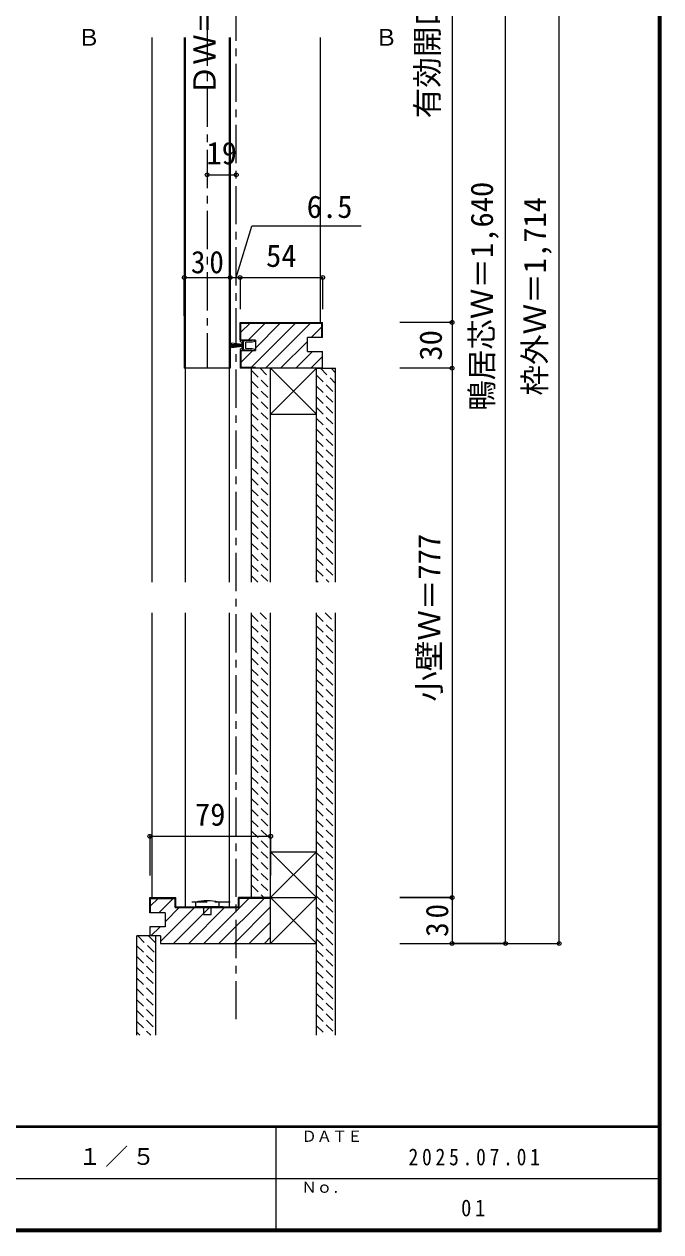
# Model space of a CAD drawing. Units: millimetres at full size, sheet at 1:5. Extents: x -957 to 993, y -689 to 708.
# Drawn here: x 576 to 993, y -689 to 101 of the extents above; entities that cross this region are included whole.
import ezdxf
from ezdxf.enums import TextEntityAlignment as Align

# ---------------------------------------------------------------- set-up
doc = ezdxf.new("R2010")
doc.units = ezdxf.units.MM
doc.header["$LTSCALE"] = 5
doc.header["$PDMODE"] = 32
doc.header["$PDSIZE"] = 2.5
for name, pattern in [('CHAIN1', [8, 5, -1, 1, -1]), ('DASHED1', [1.8, 1.2, -0.6]), ('DASHED2', [3, 2, -1])]:
    doc.linetypes.add(name, pattern=pattern)
for name, color, linetype, lineweight in [('0-6_扉', 7, 'Continuous', 9), ('0-A_文字', 7, 'Continuous', 9), ('0-B_寸法', 7, 'Continuous', 9), ('F-1_枠', 6, 'Continuous', 9)]:
    doc.layers.add(name, color=color, linetype=linetype, lineweight=lineweight)
doc.layers.add('F-0_補助線', color=7, linetype='Continuous')
doc.layers.add('F-A_文字', color=7, linetype='Continuous')
doc.styles.add('ＭＳ ゴシック', font='')
doc.styles.get('ＭＳ ゴシック').set_extended_font_data('MS Gothic')

# ---------------------------------------------------------------- blocks, each defined once
blk = doc.blocks.new('4')
at = {"layer": '0-A_文字'}
for p, q in [((-7.5, 43.83), (7.5, 43.83)), ((-7.5, 43.83), (-2.5, 8.83)), ((-3.75, 43.83), (-1.25, 8.83)), ((0, 43.83), (0, 8.83)), ((3.75, 43.83), (1.25, 8.83)), ((2.5, 8.83), (7.5, 43.83)), ((-16.5, 3.83), (-16.5, 12.33)), ((-11, 5.33), (-11, 8.83)), ((-11, 8.83), (11, 8.83)), ((16.5, 12.33), (16.5, 3.83))]:
    blk.add_line(p, q, dxfattribs=at)
for points in [[(-15, 13.83), (-11.5, 13.83), (-9, 8.83), (-11.5, 8.83), (-11.5, 3.83), (-2.5, 3.83)], [(-11, 5.33), (11, 5.33), (11, 8.83)], [(2.5, 3.83), (11.5, 3.83), (11.5, 8.83), (9, 8.83), (11.5, 13.83), (15, 13.83)], [(-15.44, -33.59), (-18, -24.67), (-16.5, -24.67), (-16.5, -1.17)], [(0, -2.17), (-10.5, -2.17), (-10.5, -24.67), (-12.54, -33.51)], [(12.54, -33.51), (10.5, -24.67), (10.5, -2.17), (0, -2.17)], [(16.5, -1.17), (16.5, -24.67), (18, -24.67), (15.44, -33.59)]]:
    blk.add_lwpolyline(points, dxfattribs=at)
for centre, radius, start, end in [((-15, 12.33), 1.5, 90, 180), ((-17.83, 1.33), 2.83, 0, 61.92751), ((-17.83, 1.33), 2.83, 298.07249, 0), ((0, 2.49), 2.83, 90, 151.92751), ((0, 2.49), 2.83, 28.07249, 90), ((15, 12.33), 1.5, 0, 90), ((17.83, 1.33), 2.83, 118.07249, 180), ((17.83, 1.33), 2.83, 180, 241.92751), ((-14, -33.17), 1.5, 196.01316, 347.0113), ((14, -33.17), 1.5, 192.9887, 343.98684)]:
    blk.add_arc(centre, radius, start, end, dxfattribs=at)

msp = doc.modelspace()

# ---------------------------------------------------------------- linework, layer by layer
at = {"layer": '0-6_扉'}
for p, q in [((681.141, 92.111), (681.141, -124.22)), ((711.141, 92.111), (711.141, -124.22)), ((711.141, -124.22), (681.141, -124.22))]:
    msp.add_line(p, q, dxfattribs=at)
at = {"layer": '0-B_寸法', "linetype": 'CHAIN1'}
for p, q in [((715.141, -550.036), (715.141, 406.373)), ((696.141, 298.626), (696.141, -124.22))]:
    msp.add_line(p, q, dxfattribs=at)
at = {"layer": '0-B_寸法'}
for p, q in [((926.251, -500.482), (926.251, 395.626)), ((856.251, 321.626), (856.251, -500.482)), ((891.251, -500.482), (891.251, 321.626)), ((660.141, -264.151), (660.141, 92.111)), ((681.741, 92.111), (681.741, -264.151)), ((710.541, 92.111), (710.541, -264.151)), ((770.141, -94.22), (770.141, 92.111)), ((715.141, -64.842), (725.329, -31.386)), ((796.88, -31.386), (725.329, -31.386)), ((681.14, -89.888), (681.14, -64.842)), ((681.14, -64.842), (711.14, -64.842)), ((711.14, -89.888), (711.14, -64.842)), ((711.141, -64.842), (711.141, -89.888)), ((711.141, -64.842), (717.641, -64.842)), ((711.141, -64.842), (711.141, -85.637)), ((717.641, -64.842), (717.641, -85.637)), ((717.641, -64.842), (771.641, -64.842)), ((717.641, -64.842), (717.641, -85.637)), ((771.641, -64.842), (771.641, -85.637)), ((771.641, -64.842), (771.641, -85.637)), ((717.641, -94.22), (771.641, -94.22)), ((717.641, -105.77), (717.641, -94.22)), ((724.157, -94.72), (718.141, -100.735)), ((718.141, -94.72), (771.141, -94.72)), ((718.141, -105.77), (718.141, -94.72)), ((734.056, -94.72), (723.006, -105.77)), ((753.855, -94.72), (724.855, -123.72)), ((743.956, -94.72), (727.641, -111.034)), ((763.755, -94.72), (734.255, -124.22)), ((771.141, -104.22), (771.141, -94.72)), ((771.641, -104.22), (771.641, -94.22)), ((856.251, -94.22), (822.119, -94.22)), ((856.251, -94.22), (856.251, -124.22)), ((771.141, -97.233), (764.154, -104.22)), ((727.641, -105.77), (717.641, -105.77)), ((727.641, -105.77), (727.641, -112.67)), ((761.641, -106.733), (744.154, -124.22)), ((761.641, -113.22), (761.641, -104.22)), ((771.641, -104.22), (761.641, -104.22)), ((717.641, -112.67), (727.641, -112.67)), ((717.641, -112.67), (717.641, -124.22)), ((718.141, -112.67), (718.141, -123.72)), ((726.006, -112.67), (718.141, -120.534)), ((765.053, -113.22), (754.053, -124.22)), ((761.641, -113.22), (771.641, -113.22)), ((771.641, -116.532), (763.953, -124.22)), ((771.641, -124.22), (771.641, -113.22)), ((771.641, -124.22), (717.641, -124.22)), ((727.641, -123.72), (718.141, -123.72)), ((725.141, -264.151), (725.141, -124.22)), ((727.641, -123.72), (727.641, -124.22)), ((737.641, -264.151), (737.641, -124.22)), ((737.641, -154.22), (767.641, -124.22)), ((737.641, -124.22), (767.641, -154.22)), ((780.141, -264.151), (780.141, -124.22)), ((856.251, -124.22), (822.119, -124.22)), ((737.641, -154.22), (767.641, -154.22)), ((660.141, -470.482), (660.141, -284.151)), ((681.741, -284.151), (681.741, -476.482)), ((710.541, -284.151), (710.541, -476.482)), ((725.141, -470.482), (725.141, -284.151)), ((737.641, -470.482), (737.641, -284.151)), ((780.141, -560.482), (780.141, -284.151)), ((658.641, -430.331), (737.641, -430.331)), ((658.641, -430.331), (658.641, -456.051)), ((737.641, -430.331), (737.641, -456.051)), ((737.641, -440.482), (767.641, -470.482)), ((737.641, -470.482), (767.641, -440.482)), ((737.641, -440.482), (767.641, -440.482)), ((664.057, -470.982), (659.141, -475.898)), ((659.141, -480.482), (659.141, -470.982)), ((659.141, -470.982), (675.141, -470.982)), ((673.956, -470.982), (664.456, -480.482)), ((675.141, -476.982), (675.141, -470.982)), ((675.641, -476.482), (675.641, -470.482)), ((688.641, -476.482), (688.641, -473.482)), ((723.454, -470.982), (693.954, -500.482)), ((703.641, -473.482), (703.641, -476.482)), ((733.353, -470.982), (703.853, -500.482)), ((737.641, -470.482), (716.641, -470.482)), ((716.641, -476.482), (716.641, -470.482)), ((717.141, -476.982), (717.141, -470.982)), ((737.641, -470.982), (717.141, -470.982)), ((737.641, -500.482), (737.641, -470.482)), ((737.641, -470.482), (767.641, -500.482)), ((737.641, -500.482), (767.641, -470.482)), ((737.641, -470.482), (767.641, -470.482)), ((856.251, -470.482), (822.119, -470.482)), ((822.119, -470.482), (856.251, -470.482)), ((668.641, -480.482), (658.641, -480.482)), ((687.755, -476.982), (665.641, -499.097)), ((677.856, -476.982), (668.641, -486.197)), ((668.641, -480.482), (668.641, -489.482)), ((697.655, -476.982), (674.155, -500.482)), ((675.141, -476.982), (717.141, -476.982)), ((675.641, -476.482), (716.641, -476.482)), ((707.554, -476.982), (684.054, -500.482)), ((706.64, -476.482), (688.641, -476.482)), ((693.641, -476.482), (693.641, -481.482)), ((693.641, -481.482), (698.641, -481.482)), ((698.641, -481.482), (698.641, -476.482)), ((737.641, -476.594), (713.753, -500.482)), ((668.641, -489.482), (658.641, -489.482)), ((658.641, -489.482), (658.641, -495.482)), ((665.356, -489.482), (659.37, -495.468)), ((737.641, -486.494), (723.652, -500.482)), ((650.141, -560.482), (650.141, -495.482)), ((662.641, -495.482), (650.141, -495.482)), ((665.641, -495.482), (658.641, -495.482)), ((662.641, -560.482), (662.641, -495.482)), ((665.641, -495.482), (665.641, -500.482)), ((737.641, -496.393), (733.552, -500.482)), ((665.641, -500.482), (737.641, -500.482)), ((737.641, -500.482), (767.641, -500.482)), ((822.119, -500.482), (926.251, -500.482)), ((891.251, -500.482), (856.251, -500.482))]:
    msp.add_line(p, q, dxfattribs=at)
at = {"layer": '0-B_寸法', "color": 4}
msp.add_line((696.141, 2.292), (715.141, 2.292), dxfattribs=at)
at = {"layer": '0-B_寸法', "linetype": 'DASHED1'}
for p, q in [((725.141, -125.71), (737.641, -138.21)), ((730.778, -124.277), (737.641, -131.139)), ((770.136, -124.22), (780.141, -134.224)), ((777.207, -124.22), (780.141, -127.153)), ((725.141, -132.781), (737.641, -145.281)), ((767.641, -128.795), (780.141, -141.295)), ((725.141, -139.852), (737.641, -152.352)), ((767.641, -135.866), (780.141, -148.366)), ((725.141, -146.923), (737.641, -159.423)), ((767.641, -142.937), (780.141, -155.437)), ((767.641, -150.008), (780.141, -162.508)), ((725.141, -153.994), (737.641, -166.494)), ((767.641, -157.079), (780.141, -169.579)), ((725.141, -161.065), (737.641, -173.565)), ((767.641, -164.15), (780.141, -176.65)), ((725.141, -168.136), (737.641, -180.636)), ((767.641, -171.221), (780.141, -183.721)), ((725.141, -175.207), (737.641, -187.707)), ((767.641, -178.292), (780.141, -190.792)), ((725.141, -182.279), (737.641, -194.779)), ((725.141, -189.35), (737.641, -201.85)), ((767.641, -185.364), (780.141, -197.864)), ((725.141, -196.421), (737.641, -208.921)), ((767.641, -192.435), (780.141, -204.935)), ((725.141, -203.492), (737.641, -215.992)), ((767.641, -199.506), (780.141, -212.006)), ((725.141, -210.563), (737.641, -223.063)), ((767.641, -206.577), (780.141, -219.077)), ((725.141, -217.634), (737.641, -230.134)), ((767.641, -213.648), (780.141, -226.148)), ((767.641, -220.719), (780.141, -233.219)), ((725.141, -224.705), (737.641, -237.205)), ((767.641, -227.79), (780.141, -240.29)), ((725.141, -231.776), (737.641, -244.276)), ((767.641, -234.861), (780.141, -247.361)), ((725.141, -238.847), (737.641, -251.347)), ((767.641, -241.932), (780.141, -254.432)), ((725.141, -245.918), (737.641, -258.418)), ((767.641, -249.003), (780.141, -261.503)), ((725.141, -252.989), (736.303, -264.151)), ((725.141, -260.06), (729.232, -264.151)), ((767.641, -256.074), (775.718, -264.151)), ((767.641, -263.145), (768.647, -264.151)), ((730.778, -284.151), (737.641, -291.014)), ((773.278, -284.151), (780.141, -291.014)), ((725.141, -285.585), (737.641, -298.085)), ((767.641, -285.585), (780.141, -298.085)), ((725.141, -292.656), (737.641, -305.156)), ((725.141, -299.727), (737.641, -312.227)), ((767.641, -292.656), (780.141, -305.156)), ((767.641, -299.727), (780.141, -312.227)), ((725.141, -306.798), (737.641, -319.298)), ((767.641, -306.798), (780.141, -319.298)), ((725.141, -313.869), (737.641, -326.369)), ((767.641, -313.869), (780.141, -326.369)), ((725.141, -320.94), (737.641, -333.44)), ((767.641, -320.94), (780.141, -333.44)), ((725.141, -328.011), (737.641, -340.511)), ((767.641, -328.011), (780.141, -340.511)), ((725.141, -335.082), (737.641, -347.582)), ((767.641, -335.082), (780.141, -347.582)), ((725.141, -342.153), (737.641, -354.653)), ((767.641, -342.153), (780.141, -354.653)), ((725.141, -349.224), (737.641, -361.724)), ((767.641, -349.224), (780.141, -361.724)), ((725.141, -356.295), (737.641, -368.795)), ((767.641, -356.295), (780.141, -368.795)), ((725.141, -363.366), (737.641, -375.866)), ((725.141, -370.437), (737.641, -382.937)), ((767.641, -363.366), (780.141, -375.866)), ((767.641, -370.437), (780.141, -382.937)), ((725.141, -377.509), (737.641, -390.009)), ((767.641, -377.509), (780.141, -390.009)), ((725.141, -384.58), (737.641, -397.08)), ((767.641, -384.58), (780.141, -397.08)), ((725.141, -391.651), (737.641, -404.151)), ((767.641, -391.651), (780.141, -404.151)), ((725.141, -398.722), (737.641, -411.222)), ((767.641, -398.722), (780.141, -411.222)), ((725.141, -405.793), (737.641, -418.293)), ((767.641, -405.793), (780.141, -418.293)), ((725.141, -412.864), (737.641, -425.364)), ((767.641, -412.864), (780.141, -425.364)), ((725.141, -419.935), (737.641, -432.435)), ((767.641, -419.935), (780.141, -432.435)), ((725.141, -427.006), (737.641, -439.506)), ((725.141, -434.077), (737.641, -446.577)), ((767.641, -427.006), (780.141, -439.506)), ((767.641, -434.077), (780.141, -446.577)), ((725.141, -441.148), (737.641, -453.648)), ((767.641, -441.148), (780.141, -453.648)), ((725.141, -448.219), (737.641, -460.719)), ((767.641, -448.219), (780.141, -460.719)), ((725.141, -455.29), (737.641, -467.79)), ((767.641, -455.29), (780.141, -467.79)), ((725.141, -462.361), (733.261, -470.482)), ((767.641, -462.361), (780.141, -474.861)), ((767.641, -469.432), (780.141, -481.932)), ((767.641, -476.503), (780.141, -489.003)), ((767.641, -483.575), (780.141, -496.075)), ((650.764, -495.482), (662.641, -507.358)), ((657.835, -495.482), (662.641, -500.287)), ((767.641, -490.646), (780.141, -503.146)), ((650.141, -501.929), (662.641, -514.429)), ((767.641, -497.717), (780.141, -510.217)), ((767.641, -504.788), (780.141, -517.288)), ((650.141, -509), (662.641, -521.5)), ((767.641, -511.859), (780.141, -524.359)), ((650.141, -516.072), (662.641, -528.572)), ((767.641, -518.93), (780.141, -531.43)), ((650.141, -523.143), (662.641, -535.643)), ((767.641, -526.001), (780.141, -538.501)), ((650.141, -530.214), (662.641, -542.714)), ((767.641, -533.072), (780.141, -545.572)), ((650.141, -537.285), (662.641, -549.785)), ((650.141, -544.356), (662.641, -556.856)), ((767.641, -540.143), (780.141, -552.643)), ((650.141, -551.427), (659.196, -560.482)), ((767.641, -547.214), (780.141, -559.714)), ((650.141, -558.498), (652.125, -560.482)), ((767.641, -554.285), (773.838, -560.482))]:
    msp.add_line(p, q, dxfattribs=at)
at = {"layer": '0-B_寸法', "linetype": 'DASHED2'}
msp.add_line((711.141, -473.482), (681.141, -473.482), dxfattribs=at)
at = {"layer": '0-B_寸法'}
for points in [[(767.641, -264.151), (767.641, -124.22), (780.141, -124.22)], [(767.641, -560.482), (767.641, -560.435), (767.641, -284.151)], [(658.641, -480.482), (658.641, -470.482), (675.641, -470.482)]]:
    msp.add_lwpolyline(points, dxfattribs=at)
msp.add_arc((696.141, -501.107), 28.625, 74.81071, 105.18929, dxfattribs=at)
for p in [(696.141, 2.292), (715.141, 2.292), (681.14, -64.842), (711.14, -64.842), (711.141, -64.842), (717.641, -64.842), (771.641, -64.842), (856.251, -94.22), (856.251, -124.22), (658.641, -430.331), (737.641, -430.331), (856.251, -470.482), (856.251, -500.482), (891.251, -500.482), (926.251, -500.482)]:
    msp.add_point(p, dxfattribs=at)
at = {"layer": 'F-1_枠'}
for p, q in [((991.115, 707.602), (991.115, -689.065)), ((991.948, 707.602), (991.948, -689.065)), ((992.782, 707.602), (992.782, -689.065)), ((992.782, -619.898), (-957.218, -619.898)), ((992.782, -620.731), (-957.218, -620.731)), ((741.115, -620.731), (741.115, -687.398)), ((17.782, -654.065), (991.115, -654.066)), ((992.782, -687.398), (-957.218, -687.398)), ((992.782, -688.231), (-957.218, -688.231)), ((992.782, -689.065), (-957.218, -689.065))]:
    msp.add_line(p, q, dxfattribs=at)

# ---------------------------------------------------------------- block references
at = {"layer": '0-B_寸法', "xscale": 0.2, "yscale": 0.2, "rotation": 90}
msp.add_blockref('4', (720.706, -109.22), dxfattribs=at)

# ---------------------------------------------------------------- texts
at = {"layer": '0-B_寸法', "style": 'ＭＳ ゴシック'}
for s, p in [('ＤＷ＝810', (706.141, 54.222)), ('30', (853.975, -119.22))]:
    msp.add_text(s, height=14.66, rotation=90, dxfattribs=at).set_placement(p, align=Align.BOTTOM_LEFT)
for s, height, p in [('Ｂ', 11, (611.229, 83.409)), ('Ｂ', 11, (805.661, 83.409)), ('19', 14.66, (695.641, 4.792)), ('6.5', 14.66, (761.212, -30.306)), ('54', 14.66, (734.641, -62.342)), ('79', 14.66, (688.141, -427.831))]:
    msp.add_text(s, height=height, dxfattribs=at).set_placement(p, align=Align.BOTTOM_LEFT)
at = {"layer": '0-B_寸法', "insert": (685.515, -62.342), "char_height": 14.66, "attachment_point": 7, "style": 'ＭＳ ゴシック'}
msp.add_mtext('\\T1.27;\\W0.95;30', dxfattribs=at)
at = {"layer": '0-B_寸法', "insert": (853.975, -496.107), "char_height": 14.66, "attachment_point": 7, "rotation": 90, "style": 'ＭＳ ゴシック'}
msp.add_mtext('\\T1.27;\\W0.95;30', dxfattribs=at)
at = {"layer": 'F-0_補助線', "style": 'ＭＳ ゴシック'}
for s, p in [('有効開口Ｗ＝803', (851.764, 39.26)), ('鴨居芯Ｗ＝1,640', (887.413, -152.117)), ('枠外Ｗ＝1,714', (922.063, -142.117)), ('小壁Ｗ＝777', (853.04, -342.394))]:
    msp.add_text(s, height=14.66, rotation=90, dxfattribs=at).set_placement(p, align=Align.BOTTOM_LEFT)
at = {"layer": 'F-0_補助線', "insert": (827.782, -645.732), "char_height": 11, "attachment_point": 7, "style": 'ＭＳ ゴシック'}
msp.add_mtext('\\T1.39;\\W0.85;2025.07.01', dxfattribs=at)
at = {"layer": 'F-A_文字', "style": 'ＭＳ ゴシック'}
for s, p in [('ＤＡＴＥ', (757.782, -632.398)), ('Ｎｏ.', (757.782, -665.732))]:
    msp.add_text(s, height=7.331, dxfattribs=at).set_placement(p, align=Align.BOTTOM_LEFT)
at = {"layer": 'F-A_文字', "char_height": 11, "attachment_point": 7, "style": 'ＭＳ ゴシック'}
for s, insert in [('\\T1.17;１／５', (611.949, -646.565)), ('\\T1.36;\\W0.9;01', (862.157, -679.065))]:
    msp.add_mtext(s, dxfattribs=dict(at, insert=insert))

doc.saveas('drawing.dxf')
